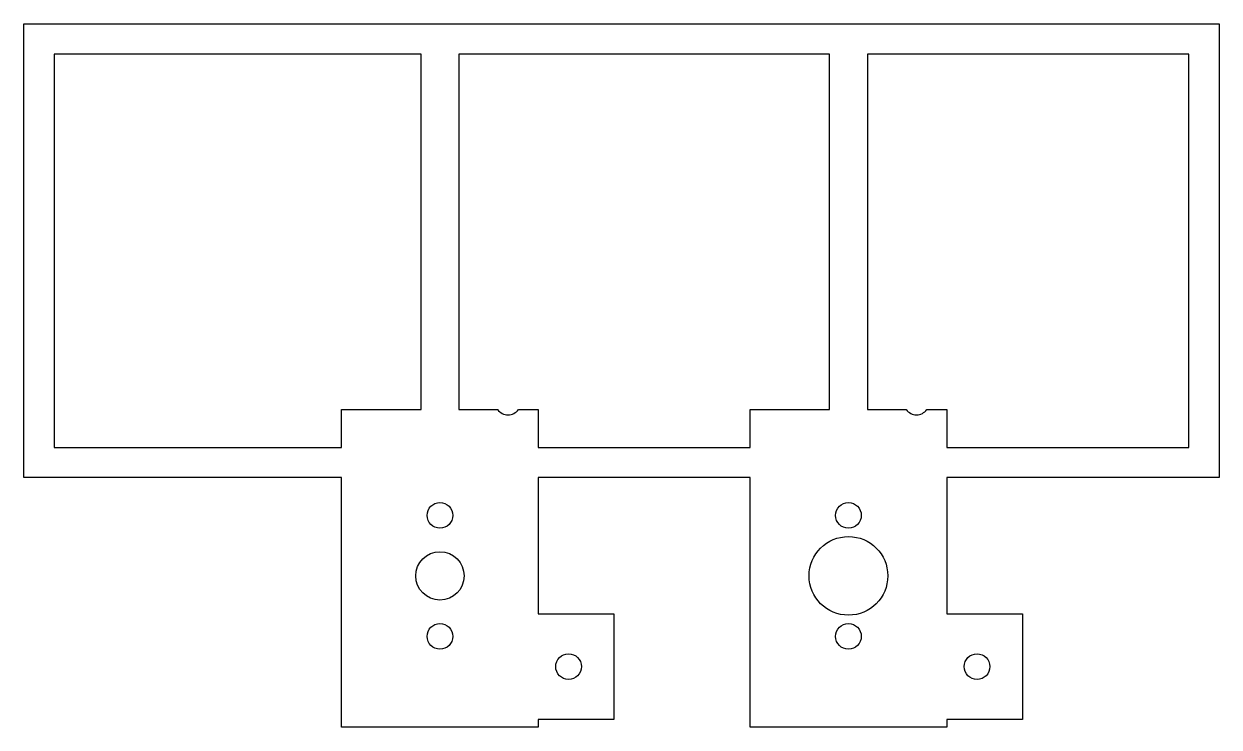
# Model space of a CAD drawing. Header units: millimetres. Extents: x 0 to 158, y 0 to 93.
import ezdxf

# ---------------------------------------------------------------- set-up
doc = ezdxf.new("R2010")
doc.units = ezdxf.units.MM

msp = doc.modelspace()

# ---------------------------------------------------------------- linework, layer by layer
for p, q in [((0, 33), (0, 93)), ((0, 93), (158, 93)), ((158, 93), (158, 33)), ((52.5, 89), (4, 89)), ((4, 89), (4, 37)), ((52.5, 42), (52.5, 89)), ((106.5, 89), (57.5, 89)), ((57.5, 89), (57.5, 42)), ((106.5, 42), (106.5, 89)), ((154, 89), (111.5, 89)), ((111.5, 89), (111.5, 42)), ((154, 37), (154, 89)), ((42, 42), (52.5, 42)), ((42, 37), (42, 42)), ((57.5, 42), (62.63, 42)), ((65.37, 42), (68, 42)), ((68, 42), (68, 37)), ((96, 37), (96, 42)), ((96, 42), (106.5, 42)), ((111.5, 42), (116.63, 42)), ((119.37, 42), (122, 42)), ((122, 42), (122, 37)), ((4, 37), (42, 37)), ((68, 37), (96, 37)), ((122, 37), (154, 37)), ((42, 33), (0, 33)), ((42, 0), (42, 33)), ((96, 33), (68, 33)), ((68, 33), (68, 15)), ((96, 0), (96, 33)), ((158, 33), (122, 33)), ((122, 33), (122, 15)), ((68, 15), (78, 15)), ((78, 15), (78, 1)), ((122, 15), (132, 15)), ((132, 15), (132, 1)), ((68, 0), (42, 0)), ((78, 1), (68, 1)), ((68, 1), (68, 0)), ((122, 0), (96, 0)), ((132, 1), (122, 1)), ((122, 1), (122, 0))]:
    msp.add_line(p, q)
for centre, radius in [((55, 28), 1.7), ((109, 28), 1.7), ((109, 20), 5.2), ((55, 20), 3.2), ((55, 12), 1.7), ((109, 12), 1.7), ((72, 8), 1.7), ((126, 8), 1.7)]:
    msp.add_circle(centre, radius)
for centre in [(64, 43), (118, 43)]:
    msp.add_arc(centre, 1.7, 216.0319, 323.9681)

doc.saveas('drawing.dxf')
